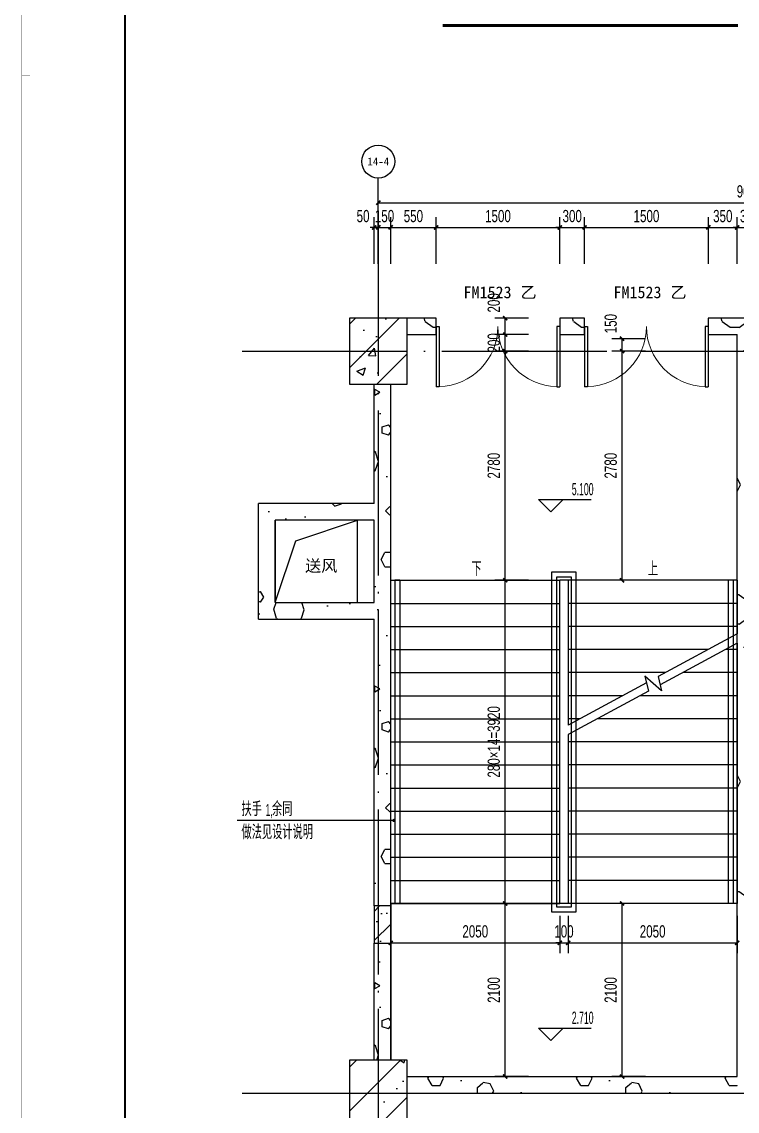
# Model space of a CAD drawing. Extents: x -26219 to 315419, y -160410 to -120810.
# Drawn here: x -26219 to -17548, y -153773 to -140557 of the extents above; entities that cross this region are included whole.
import ezdxf
from ezdxf.enums import TextEntityAlignment as Align
from ezdxf.xclip import XClip

# ---------------------------------------------------------------- set-up
doc = ezdxf.new("R2010")
doc.units = 0
doc.header["$LTSCALE"] = 1000
doc.header["$MEASUREMENT"] = 0
doc.header["$XCLIPFRAME"] = 0
doc.linetypes.add('104-14# 核心筒$2$DOTE', pattern=[2.42, 2, -0.2, 0.02, -0.2])
for name, color, linetype in [('01-标注_尺寸', 124, 'Continuous'), ('01-标注_标高', 200, 'Continuous'), ('01-标注_符号', 200, 'Continuous'), ('01-标注_轴线坐标', 132, 'Continuous'), ('02-TEXT_标注', 130, 'Continuous'), ('02-TEXT_轴号', 7, 'Continuous'), ('104-13#14# B1核心筒$0$05-填充_天正', 26, 'Continuous'), ('104-13#14# B1核心筒$0$A-E_楼梯', 171, 'Continuous'), ('104-13#14# B1核心筒$0$A_STR-砌块墙', 121, 'Continuous'), ('104-14# 核心筒$0$A-E_栏杆', 232, 'Continuous'), ('104-14# 核心筒$0$A-E_电梯', 171, 'Continuous'), ('104-14# 核心筒$0$A_STR-砌块墙', 121, 'Continuous'), ('104-14# 核心筒$0$DOOR_FIRE', 220, 'Continuous'), ('104-14# 核心筒$0$DUCT-新风管立管', 3, 'Continuous'), ('104-14# 核心筒$0$DUCT-新风管端线', 2, 'Continuous'), ('104-14# 核心筒$2$05-填充_天正', 26, 'Continuous'), ('104-14# 核心筒$2$A_AXIS-轴线', 36, '104-14# 核心筒$2$DOTE'), ('104-14# 核心筒$2$A_STR-砼柱', 51, 'Continuous'), ('DIM_SYMB', 3, 'Continuous'), ('DOOR_FIRE_TEXT', 7, 'Continuous')]:
    doc.layers.add(name, color=color, linetype=linetype)
doc.layers.add('104-13#14# B1核心筒$0$000套内', color=226, linetype='Continuous', lineweight=30)
doc.layers.add('B1幕墙$0$04-不打印_辅助线', color=165, linetype='Continuous', plot=False)
doc.styles.add('_TCH_AXIS', font='STXIHEI_0.TTF', dxfattribs={"width": 0.75, "height": 750})
doc.styles.add('_TCH_DIM', font='ros.shx', dxfattribs={"width": 0.75, "bigfont": 'jd.shx'})
doc.styles.add('_TCH_DIM_T3', font='ros.shx', dxfattribs={"width": 0.705882, "bigfont": 'jd.shx'})
doc.styles.add('_TCH_WINDOW', font='STXIHEI_0.TTF')
doc.styles.get("Standard").update_dxf_attribs({"font": 'STXIHEI_0.TTF'})
doc.dimstyles.new('_TCH_ARCH&&50', dxfattribs={"dimtxt": 148.75, "dimasz": 50, "dimexe": 125, "dimexo": 150, "dimgap": 63.125, "dimtad": 1, "dimdec": 0, "dimzin": 0, "dimdsep": 46, "dimtxsty": '_TCH_DIM_T3', "dimblk": 'ARCHTICK', "dimcen": 0.09, "dimclrt": 7, "dimazin": 2, "dimtfac": 1, "dimtdec": 0, "dimtix": 1, "dimtmove": 2, "dimatfit": 3, "dimfxl": 0, "dimtolj": 1, "dimtzin": 0, "dimarcsym": 0})
pattern_1 = [(0, (531, -549), (900, 1800), [0, -1800]), (0, (-522, -792), (900, 1800), [0, -1800]), (0, (63, -810), (900, 1800), [0, -1800]), (0, (702, -279), (900, 1800), [0, -1800]), (0, (-45, -900), (900, 1800), [0, -1800]), (0, (882, 855), (900, 1800), [0, -1800]), (0, (333, 711), (900, 1800), [0, -1800]), (0, (621, 486), (900, 1800), [0, -1800]), (0, (-846, 450), (900, 1800), [0, -1800]), (0, (36, 369), (900, 1800), [0, -1800]), (0, (-306, -90), (900, 1800), [0, -1800]), (0, (-288, -765), (900, 1800), [0, -1800]), (0, (387, -837), (900, 1800), [0, -1800]), (0, (882, -45), (900, 1800), [0, -1800]), (0, (-801, -324), (900, 1800), [0, -1800]), (0, (-648, -18), (900, 1800), [0, -1800]), (0, (54, -144), (900, 1800), [0, -1800]), (0, (-198, -405), (900, 1800), [0, -1800]), (0, (-342, 189), (900, 1800), [0, -1800]), (0, (-117, 864), (900, 1800), [0, -1800]), (0, (-729, -702), (900, 1800), [0, -1800]), (0, (261, 495), (900, 1800), [0, -1800]), (0, (-576, 522), (900, 1800), [0, -1800]), (0, (-720, 756), (900, 1800), [0, -1800]), (130.601294, (771.43, 291.43), (-4499.99995, 5400.000024), [79.025, -33111.333]), (18.43495, (642.86, 325.71), (4500, 1800), [81.316, -11302.884]), (90, (642.9, 248.6), (900, 1800), [77.143, -3522.857]), (161.56505, (720, 222.86), (-4500, 1799.99987), [81.316, -11302.884]), (53.1301, (720, 222.86), (900, 1800), [85.714, -8914.285]), (135, (788.6, -694.3), (-900, 1800), [72.731, -5018.438]), (45, (685.7, -694.3), (900, 1800), [72.731, -5018.438]), (135, (737.14, -745.7), (-900, 1800), [72.731, -5018.438]), (45, (737.14, -745.7), (900, 1800), [72.731, -5018.438]), (116.565, (-77.1, 514.3), (-0.0002, 3600), [95.831, -1916.63]), (180, (-120, 600), (-900, 1800), [102.857, -1697.143]), (63.435, (-265.7, 514.3), (8e-06, 3600), [95.831, -1916.63]), (116.565, (-222.9, 428.6), (-0.0002, 3600), [95.831, -1916.63]), (0, (-222.9, 428.6), (900, 1800), [102.857, -1697.143]), (63.435, (-120, 428.6), (8e-06, 3600), [95.831, -1916.63]), (107.10273, (600, -94.286), (-2699.999897, 9000.000015), [116.584, -48848.707]), (143.97263, (565.71, 17.14), (-17099.99978, 12599.99999), [116.584, -24366.06]), (180, (471.4, 85.7), (-900, 1800), [111.429, -1688.571]), (36.02737, (265.71, 17.14), (17099.99987, 12599.99986), [116.584, -24366.06]), (71.56505, (231.43, -85.7), (2700, 9000), [108.421, -11275.778]), (107.10273, (265.714, -197.14), (-2699.999897, 9000.000015), [116.584, -48848.707]), (143.97263, (360, -265.71), (-17099.99978, 12599.99999), [116.584, -24366.06]), (0, (360, -265.7), (900, 1800), [111.429, -1688.571]), (36.02737, (471.43, -265.71), (17099.99987, 12599.99986), [116.584, -24366.06]), (71.56505, (565.71, -197.14), (2700, 9000), [108.421, -11275.778]), (150.25512, (617.14, 745.71), (-2700, 1799.99998), [69.105, -14442.959]), (90, (557.1, 711.4), (900, 1800), [68.571, -3531.428]), (29.74488, (557.14, 711.43), (2700, 1800), [69.105, -14442.959]), (116.565, (197.1, -531.4), (-0.0002, 3600), [95.831, -1916.63]), (168.69007, (154.29, -445.71), (-8100, 1799.99995), [87.412, -18269.056]), (41.185925, (0, -488.57), (22499.999864, 19799.999827), [91.116, -38177.406]), (90, (0, -574.3), (900, 1800), [85.714, -3514.285]), (138.814074, (68.57, -634.286), (-22499.9996, 19800.000126), [91.116, -38177.406]), (16.699244, (68.57, -634.286), (29699.999777, 8999.999906), [89.488, -37495.613]), (60.945396, (154.29, -608.57), (899.999998, 1799.999984), [88.248, -36976.018]), (109.983106, (-557.14, 222.86), (-4500.000017, 12599.999967), [100.326, -42036.592]), (155.556045, (-591.43, 317.14), (-11700.000045, 5399.999888), [103.569, -43395.394]), (24.443955, (-780, 317.14), (11700.000006, 5399.999974), [103.569, -43395.394]), (70.016893, (-814.286, 222.86), (4500.000014, 12599.99997), [100.326, -42036.592]), (109.983106, (-780, 128.57), (-4500.000017, 12599.999967), [100.326, -42036.592]), (160.01689, (-685.71, 94.29), (-4500, 1799.99992), [100.326, -20968.132]), (19.98311, (-685.71, 94.29), (4499.99998, 1800), [100.326, -20968.132]), (70.016893, (-591.43, 128.57), (4500.000014, 12599.99997), [100.326, -42036.592]), (122.00538, (111.43, 60), (-900.00012, 1799.9999), [80.863, -16900.302]), (18.43495, (-8.57, 102.86), (4500, 1800), [81.316, -11302.884]), (90, (-8.6, 25.7), (900, 1800), [77.143, -3522.857]), (161.56505, (68.57, 0), (-4500, 1799.99987), [81.316, -11302.884]), (54.46232, (68.57, 0), (6299.99999, 8999.999987), [73.734, -30894.635]), (116.565, (-411.4, -377.1), (-0.0002, 3600), [95.831, -1916.63]), (180, (-454.3, -291.4), (-900, 1800), [94.286, -1705.714]), (59.03624, (-600, -377.14), (900, 1799.99999), [99.96, -20891.466]), (120.96376, (-548.57, -462.86), (-900.00012, 1799.99992), [99.96, -20891.466]), (0, (-548.6, -462.9), (900, 1800), [94.286, -1705.714]), (63.435, (-454.3, -462.9), (8e-06, 3600), [95.831, -1916.63])]
pattern_2 = [(45, (0, 0), (-265.165, 265.165), []), (50, (0, 0), (1075.89, -94.128), [112.5, -1237.5]), (355, (0, 0), (-208.127, 1128.288), [90, -990]), (100.4514, (89.7, -7.8), (867.764, 1034.159), [95.61, -1051.713]), (46.1842, (0, 300), (1600.862, -248.279), [168.75, -1856.25]), (96.6356, (133.4, 279.3), (1401.994, 1461.177), [143.415, -1577.57]), (351.1842, (0, 300), (1401.993, 1461.178), [135, -1485]), (21, (150, 225), (895.3606, -603.928), [112.5, -1237.5]), (326, (150, 225), (364.973, 1087.725), [90, -990]), (71.4514, (224.6, 174.7), (1260.334, 483.796), [95.61, -1051.713]), (37.5, (0, 0), (18.2398, 499.3408), [0, -978, 0, -1005, 0, -993.75]), (7.5, (0, 0), (394.6043, 591.6176), [0, -573, 0, -955.5, 0, -378.75]), (327.5, (-334.5, 0), (800.7337, -33.8323), [0, -375, 0, -1170, 0, -1552.5]), (317.5, (-484.5, 0), (874.7793, 150.1575), [0, -487.5, 0, -777, 0, -1102.5])]

# ---------------------------------------------------------------- blocks, each defined once
blk = doc.blocks.new('104-14# 核心筒$0$$DorLib2D$00000002')
for p, q in [((-0.5, 0), (-0.5, 0.4875)), ((-0.475, 0.4875), (-0.5, 0.4875)), ((-0.475, 0), (-0.475, 0.4875)), ((0.475, 0), (0.475, 0.4875)), ((0.475, 0.4875), (0.5, 0.4875)), ((0.5, 0), (0.5, 0.4875)), ((-0.5, 0), (-0.475, 0)), ((0.5, 0), (0.475, 0))]:
    blk.add_line(p, q)
at = {"lineweight": 13}
for centre, start, end in [((-0.4875, 0), 0, 88.53072), ((0.4875, 0), 91.46928, 180)]:
    blk.add_arc(centre, 0.4875, start, end, dxfattribs=at)
blk = doc.blocks.new('104-14# 核心筒')
at = {"layer": '104-14# 核心筒$2$05-填充_天正'}
h = blk.add_hatch(dxfattribs=at)
h.set_pattern_fill('钢筋混凝土', color=256, scale=150, style=0)
h.set_pattern_definition(pattern_2)
h.paths.add_polyline_path([(23050, 105400), (23750, 105400), (23750, 106200), (23050, 106200)])
h = blk.add_hatch(dxfattribs=at)
h.set_pattern_fill('加气混凝土', color=256, scale=150, style=0)
h.set_pattern_definition(pattern_1)
h.paths.add_polyline_path([(23750, 106200), (23750, 106000), (24100, 106000), (24100, 106200)])
h = blk.add_hatch(dxfattribs=at)
h.set_pattern_fill('加气混凝土', color=256, scale=150, style=0)
h.set_pattern_definition(pattern_1)
h.paths.add_polyline_path([(25900, 106200), (25600, 106200), (25600, 106000), (25900, 106000)])
h = blk.add_hatch(dxfattribs=at)
h.set_pattern_fill('加气混凝土', color=256, scale=150, style=0)
h.set_pattern_definition(pattern_1)
h.paths.add_polyline_path([(27900, 106200), (27400, 106200), (27400, 106000), (27750, 106000), (27900, 106066.7)])
h = blk.add_hatch(dxfattribs=at)
h.set_pattern_fill('加气混凝土', color=256, scale=150, style=0)
h.set_pattern_definition(pattern_1)
h.paths.add_polyline_path([(27750, 99070), (28050, 99070), (28050, 106000), (27900, 106066.7), (27750, 106000)])
h = blk.add_hatch(dxfattribs=at)
h.set_pattern_fill('加气混凝土', color=256, scale=150, style=0)
h.set_pattern_definition(pattern_1)
h.paths.add_polyline_path([(23550, 105400), (23350, 105400), (23350, 103950), (23390, 103850), (23550, 103850)])
h = blk.add_hatch(dxfattribs=at)
h.set_pattern_fill('加气混凝土', color=256, scale=150, style=0)
h.set_pattern_definition(pattern_1)
h.paths.add_polyline_path([(23390, 103850), (23350, 103950), (21950, 103950), (22150, 103750), (23350, 103750)])
h = blk.add_hatch(dxfattribs=at)
h.set_pattern_fill('加气混凝土', color=256, scale=150, style=0)
h.set_pattern_definition(pattern_1)
h.paths.add_polyline_path([(21950, 102550), (22150, 102750), (22150, 103750), (21950, 103950)])
h = blk.add_hatch(dxfattribs=at)
h.set_pattern_fill('加气混凝土', color=256, scale=150, style=0)
h.set_pattern_definition(pattern_1)
h.paths.add_polyline_path([(23416.7, 102650), (23550, 102650), (23550, 103850), (23390, 103850), (23350, 103750), (23350, 102750)])
h = blk.add_hatch(dxfattribs=at)
h.set_pattern_fill('加气混凝土', color=256, scale=150, style=0)
h.set_pattern_definition(pattern_1)
h.paths.add_polyline_path([(22150, 102750), (21950, 102550), (23350, 102550), (23416.7, 102650), (23350, 102750)])
h = blk.add_hatch(dxfattribs=at)
h.set_pattern_fill('加气混凝土', color=256, scale=150, style=0)
h.set_pattern_definition(pattern_1)
h.paths.add_polyline_path([(23350, 99070), (23550, 99070), (23550, 102650), (23416.7, 102650), (23350, 102550)])
h = blk.add_hatch(dxfattribs=at)
h.set_pattern_fill('钢筋混凝土', color=256, scale=100, style=0)
h.set_pattern_definition([(45, (0, 0), (-176.7767, 176.7767), []), (50, (0, 0), (717.2602, -62.752), [75, -825]), (355, (0, 0), (-138.7513, 752.192), [60, -660]), (100.4514, (59.8, -5.2), (578.5094, 689.4395), [63.74, -701.142]), (46.1842, (0, 200), (1067.241, -165.519), [112.5, -1237.5]), (96.6356, (88.9, 186.2), (934.663, 974.118), [95.61, -1051.713]), (351.1842, (0, 200), (934.662, 974.119), [90, -990]), (21, (100, 150), (596.907, -402.619), [75, -825]), (326, (100, 150), (243.3153, 725.15), [60, -660]), (71.4514, (149.74, 116.45), (840.2226, 322.5305), [63.74, -701.142]), (37.5, (0, 0), (12.15986, 332.89385), [0, -652, 0, -670, 0, -662.5]), (7.5, (0, 0), (263.0695, 394.4117), [0, -382, 0, -637, 0, -252.5]), (327.5, (-223, 0), (533.82244, -22.5549), [0, -250, 0, -780, 0, -1035]), (317.5, (-323, 0), (583.1862, 100.105), [0, -325, 0, -518, 0, -735])])
h.paths.add_polyline_path([(23350, 98620), (23550, 98620), (23550, 99070), (23350, 99070)])
h = blk.add_hatch(dxfattribs=at)
h.set_pattern_fill('加气混凝土', color=256, scale=150, style=0)
h.set_pattern_definition(pattern_1)
h.paths.add_polyline_path([(23550, 98620), (23350, 98620), (23350, 97200), (23550, 97200)])
h = blk.add_hatch(dxfattribs=at)
h.set_pattern_fill('加气混凝土', color=256, scale=150, style=0)
h.set_pattern_definition(pattern_1)
h.paths.add_polyline_path([(28050, 98670), (27750, 98670), (27750, 97200), (28050, 97200)])
h = blk.add_hatch(dxfattribs=at)
h.set_pattern_fill('钢筋混凝土', color=256, scale=150, style=0)
h.set_pattern_definition(pattern_2)
h.paths.add_polyline_path([(23050, 96400), (23750, 96400), (23750, 97200), (23050, 97200)])
h = blk.add_hatch(dxfattribs=at)
h.set_pattern_fill('加气混凝土', color=256, scale=150, style=0)
h.set_pattern_definition(pattern_1)
h.paths.add_polyline_path([(27750, 96800), (27750, 97000), (23750, 97000), (23750, 96800)])
at = {"layer": '104-14# 核心筒$0$A-E_栏杆'}
for p, q in [((25800, 103120), (25500, 103120)), ((25500, 103120), (25500, 99000)), ((25800, 99000), (25800, 103120)), ((23600, 103020), (23600, 99100)), ((23660, 103020), (23600, 103020)), ((23660, 103020), (23660, 99100)), ((25740, 103060), (25560, 103060)), ((25560, 103060), (25560, 99060)), ((25740, 99060), (25740, 103060)), ((27640, 103020), (27640, 99100)), ((27700, 103020), (27640, 103020)), ((27700, 103020), (27700, 99100)), ((23660, 99100), (23600, 99100)), ((25500, 99000), (25800, 99000)), ((25560, 99060), (25740, 99060)), ((27700, 99100), (27640, 99100))]:
    blk.add_line(p, q, dxfattribs=at)
at = {"layer": '104-14# 核心筒$0$A-E_电梯'}
for p, q in [((23550, 99100), (23550, 103020)), ((23550, 103020), (25600, 103020)), ((25700, 103020), (25600, 103020)), ((25600, 99100), (25600, 103020)), ((25700, 103020), (25700, 101263.8)), ((27750, 103020), (25700, 103020)), ((27750, 103020), (27750, 102369.8)), ((23550, 102740), (25600, 102740)), ((27750, 102740), (25700, 102740)), ((23550, 102460), (25600, 102460)), ((27750, 102460), (25700, 102460)), ((27750, 102369.8), (26792.1, 101853)), ((23550, 102180), (25600, 102180)), ((27398.2, 102180), (25700, 102180)), ((27750, 102256.2), (26816, 101752.3)), ((27750, 102180), (27608.8, 102180)), ((27750, 102256.2), (27750, 99100)), ((23550, 101900), (25600, 101900)), ((26879.2, 101900), (25700, 101900)), ((27750, 101900), (27089.8, 101900)), ((26651.5, 101777.2), (25700, 101263.8)), ((26833.3, 101679.4), (26632.3, 101858.2)), ((26632.3, 101858.2), (26675.4, 101676.5)), ((26792.1, 101853), (26833.3, 101679.4)), ((26675.4, 101676.5), (25700, 101150.2)), ((23550, 101620), (25600, 101620)), ((26360.2, 101620), (25700, 101620)), ((27750, 101620), (26570.8, 101620)), ((23550, 101340), (25600, 101340)), ((25841.2, 101340), (25700, 101340)), ((27750, 101340), (26051.8, 101340)), ((25700, 101150.2), (25700, 99100)), ((23550, 101060), (25600, 101060)), ((27750, 101060), (25700, 101060)), ((23550, 100780), (25600, 100780)), ((27750, 100780), (25700, 100780)), ((23550, 100500), (25600, 100500)), ((27750, 100500), (25700, 100500)), ((23550, 100220), (25600, 100220)), ((27750, 100220), (25700, 100220)), ((23550, 99940), (25600, 99940)), ((27750, 99940), (25700, 99940)), ((23550, 99660), (25600, 99660)), ((27750, 99660), (25700, 99660)), ((23550, 99380), (25600, 99380)), ((27750, 99380), (25700, 99380)), ((23550, 99100), (25600, 99100)), ((23550, 99100), (23550, 97200)), ((27750, 99100), (23550, 99100)), ((27750, 99100), (25700, 99100)), ((27750, 97000), (27750, 99100)), ((23750, 97000), (27750, 97000))]:
    blk.add_line(p, q, dxfattribs=at)
at = {"layer": '104-14# 核心筒$0$A_STR-砌块墙'}
for p, q in [((24100, 106200), (23750, 106200)), ((24100, 106000), (24100, 106200)), ((25900, 106200), (25600, 106200)), ((25600, 106200), (25600, 106000)), ((25900, 106000), (25900, 106200)), ((27900, 106200), (27400, 106200)), ((27400, 106200), (27400, 106000)), ((23750, 106000), (24100, 106000)), ((25600, 106000), (25900, 106000)), ((27400, 106000), (27750, 106000)), ((27750, 99070), (27750, 106000)), ((23350, 103950), (23350, 105400)), ((23550, 103850), (23550, 105400)), ((23350, 103950), (21950, 103950)), ((21950, 102550), (21950, 103950)), ((23350, 103750), (22150, 103750)), ((22150, 102750), (22150, 103750)), ((23350, 102750), (23350, 103750)), ((23550, 102650), (23550, 103850)), ((22150, 102750), (23350, 102750)), ((23550, 99070), (23550, 102650)), ((21950, 102550), (23350, 102550)), ((23350, 99070), (23350, 102550)), ((23350, 97200), (23350, 98620)), ((23550, 97200), (23550, 98620)), ((27750, 97200), (27750, 98670)), ((23750, 97000), (27750, 97000)), ((23750, 96800), (27750, 96800))]:
    blk.add_line(p, q, dxfattribs=at)
at = {"layer": '104-14# 核心筒$0$DUCT-新风管立管'}
for p, q in [((23150, 103750), (22150, 103750)), ((22150, 103750), (22150, 102750)), ((23150, 102750), (23150, 103750)), ((22150, 102750), (23150, 102750))]:
    blk.add_line(p, q, dxfattribs=at)
at = {"layer": '104-14# 核心筒$0$DUCT-新风管端线'}
for p, q in [((22400, 103500), (23150, 103750)), ((22150, 102750), (22400, 103500))]:
    blk.add_line(p, q, dxfattribs=at)
at = {"layer": '104-14# 核心筒$2$A_AXIS-轴线'}
for p, q in [((-9370.1, 194900), (120259.9, 194900)), ((-9370.1, 185900), (120259.9, 185900)), ((23400, 139633.6), (23400, 80554.9)), ((-9370.1, 105800), (120259.9, 105800)), ((-9370.1, 96800), (120259.9, 96800))]:
    blk.add_line(p, q, dxfattribs=at)
at = {"layer": '104-14# 核心筒$2$A_STR-砼柱'}
for p, q in [((23750, 106200), (23050, 106200)), ((23050, 106200), (23050, 105400)), ((23750, 105400), (23750, 106200)), ((23050, 105400), (23750, 105400)), ((23550, 99070), (23350, 99070)), ((23350, 99070), (23350, 98620)), ((23550, 98620), (23550, 99070)), ((23350, 98620), (23550, 98620)), ((23750, 97200), (23050, 97200)), ((23050, 97200), (23050, 96400)), ((23750, 96400), (23750, 97200))]:
    blk.add_line(p, q, dxfattribs=at)
at = {"layer": '104-14# 核心筒$0$DOOR_FIRE', "xscale": 1500, "yscale": 1500, "zscale": 200, "rotation": 180.000000000012}
for p in [(24850, 106100), (26650, 106100)]:
    blk.add_blockref('104-14# 核心筒$0$$DorLib2D$00000002', p, dxfattribs=at)
blk = doc.blocks.new('B1幕墙')
at = {"layer": 'B1幕墙$0$04-不打印_辅助线'}
blk.add_lwpolyline([(-19723, 110825), (-17951, 111952), (-14731, 106890), (-10015, 109890), (-6726, 109890), (-6726, 107690), (-6591, 107690), (-6591, 96729), (-3286, 91533), (-3400, 91461), (-610, 87073), (-44110, 59404), (-49480, 60532), (-116340, 165647), (-95570, 173812), (-95424, 173440), (-115742, 165453), (-49233, 60889), (-44187, 59829), (-1077, 87250), (-3868, 91637), (-3501, 91871)], dxfattribs=at)
blk = doc.blocks.new('104-13#14# B1核心筒')
at = {"layer": '104-13#14# B1核心筒$0$05-填充_天正'}
h = blk.add_hatch(dxfattribs=at)
h.set_pattern_fill('加气混凝土', color=256, scale=150, style=0)
h.set_pattern_definition(pattern_1)
h.paths.add_polyline_path([(127150, 9300), (126950, 9300), (126950, 1350), (127083.3, 1350), (127150, 1450)])
at = {"layer": '104-13#14# B1核心筒$0$000套内'}
blk.add_lwpolyline([(92626.8, 27806.6), (91099.6, 20735.9), (91443.2, 20669.2), (87228.5, -1000), (127000, -1000), (127000, 21000), (131800, 21000), (131800, 37550), (98877, 37400), (98877, 37400), (98877, 37400), (96655.9, 26950.2), (92626.8, 27806.6)], dxfattribs=at)
at = {"layer": '104-13#14# B1核心筒$0$A_STR-砌块墙'}
for p, q in [((126950, 1350), (126950, 9300)), ((127150, 1450), (127150, 9300))]:
    blk.add_line(p, q, dxfattribs=at)
at = {"layer": '104-13#14# B1核心筒$0$A-E_楼梯', "rotation": 57.54087654752239}
blk.add_blockref('B1幕墙', (289197.1, 8062.4), dxfattribs=at)
blk = doc.blocks.new('图框-A1+1-2')
for points, const_width in [([(0, 0), (1261, 0), (1261, 594), (0, 594)], 0.05), ([(1186, 584), (25, 584), (25, 10), (1186, 10)], 0.5)]:
    blk.add_lwpolyline(points, close=True, dxfattribs=dict(const_width=const_width))
at = {"const_width": 0.05}
blk.add_lwpolyline([(0, 297), (2, 297)], dxfattribs=at)
blk = doc.blocks.new('_ArchTick')
at = {"color": 0, "linetype": 'ByBlock', "const_width": 0.4}
blk.add_lwpolyline([(-0.5, -0.5), (0.5, 0.5)], dxfattribs=at)
blk = doc.blocks.new('*D422')
at = {"layer": '01-标注_尺寸', "color": 0, "lineweight": -2, "transparency": 16777216}
for p, q in [((-21898, -143202), (-21898, -142627)), ((-12898, -143202), (-12898, -142627)), ((-21898, -142752), (-12898, -142752))]:
    blk.add_line(p, q, dxfattribs=at)
at = {"layer": 'Defpoints', "color": 0, "transparency": 16777216}
for p in [(-12898, -142752), (-21898, -143352), (-12898, -143352)]:
    blk.add_point(p, dxfattribs=at)
at = {"layer": '01-标注_尺寸', "color": 0, "lineweight": -2, "transparency": 16777216, "xscale": 50, "yscale": 50, "zscale": 50, "rotation": 180}
blk.add_blockref('_ArchTick', (-21898, -142752), dxfattribs=at)
at = {"layer": '01-标注_尺寸', "color": 0, "lineweight": -2, "transparency": 16777216, "xscale": 50, "yscale": 50, "zscale": 50}
blk.add_blockref('_ArchTick', (-12898, -142752), dxfattribs=at)
at = {"layer": '01-标注_尺寸', "color": 7, "transparency": 16777216, "insert": (-17398, -142615), "char_height": 148.8, "attachment_point": 5, "style": '_TCH_DIM_T3'}
blk.add_mtext('\\A1;9000', dxfattribs=at)
blk = doc.blocks.new('*D507')
at = {"layer": '01-标注_尺寸', "color": 0, "lineweight": -2, "transparency": 16777216}
for p, q in [((-19598, -151402), (-19598, -151855)), ((-17548, -151402), (-17548, -151855)), ((-19598, -151730), (-17548, -151730))]:
    blk.add_line(p, q, dxfattribs=at)
at = {"layer": 'Defpoints', "color": 0, "transparency": 16777216}
for p in [(-19598, -151252), (-17548, -151252), (-17548, -151730)]:
    blk.add_point(p, dxfattribs=at)
at = {"layer": '01-标注_尺寸', "color": 0, "lineweight": -2, "transparency": 16777216, "xscale": 50, "yscale": 50, "zscale": 50, "rotation": 180}
blk.add_blockref('_ArchTick', (-19598, -151730), dxfattribs=at)
at = {"layer": '01-标注_尺寸', "color": 0, "lineweight": -2, "transparency": 16777216, "xscale": 50, "yscale": 50, "zscale": 50}
blk.add_blockref('_ArchTick', (-17548, -151730), dxfattribs=at)
at = {"layer": '01-标注_尺寸', "color": 7, "transparency": 16777216, "insert": (-18573, -151592), "char_height": 148.8, "attachment_point": 5, "style": '_TCH_DIM_T3'}
blk.add_mtext('\\A1;2050', dxfattribs=at)
blk = doc.blocks.new('*D508')
at = {"layer": '01-标注_尺寸', "color": 0, "lineweight": -2, "transparency": 16777216}
for p, q in [((-19698, -151402), (-19698, -151855)), ((-19598, -151402), (-19598, -151855)), ((-19698, -151730), (-19748, -151730)), ((-19698, -151730), (-19598, -151730)), ((-19598, -151730), (-19548, -151730))]:
    blk.add_line(p, q, dxfattribs=at)
at = {"layer": 'Defpoints', "color": 0, "transparency": 16777216}
for p in [(-19698, -151252), (-19598, -151252), (-19598, -151730)]:
    blk.add_point(p, dxfattribs=at)
at = {"layer": '01-标注_尺寸', "color": 0, "lineweight": -2, "transparency": 16777216, "xscale": 50, "yscale": 50, "zscale": 50}
blk.add_blockref('_ArchTick', (-19698, -151730), dxfattribs=at)
at = {"layer": '01-标注_尺寸', "color": 0, "lineweight": -2, "transparency": 16777216, "xscale": 50, "yscale": 50, "zscale": 50, "rotation": 180}
blk.add_blockref('_ArchTick', (-19598, -151730), dxfattribs=at)
at = {"layer": '01-标注_尺寸', "color": 7, "transparency": 16777216, "insert": (-19648, -151592), "char_height": 148.8, "attachment_point": 5, "style": '_TCH_DIM_T3'}
blk.add_mtext('\\A1;100', dxfattribs=at)
blk = doc.blocks.new('*D509')
at = {"layer": '01-标注_尺寸', "color": 0, "lineweight": -2, "transparency": 16777216}
for p, q in [((-21748, -151402), (-21748, -151855)), ((-19698, -151402), (-19698, -151855)), ((-21748, -151730), (-19698, -151730))]:
    blk.add_line(p, q, dxfattribs=at)
at = {"layer": 'Defpoints', "color": 0, "transparency": 16777216}
for p in [(-21748, -151252), (-19698, -151252), (-19698, -151730)]:
    blk.add_point(p, dxfattribs=at)
at = {"layer": '01-标注_尺寸', "color": 0, "lineweight": -2, "transparency": 16777216, "xscale": 50, "yscale": 50, "zscale": 50, "rotation": 180}
blk.add_blockref('_ArchTick', (-21748, -151730), dxfattribs=at)
at = {"layer": '01-标注_尺寸', "color": 0, "lineweight": -2, "transparency": 16777216, "xscale": 50, "yscale": 50, "zscale": 50}
blk.add_blockref('_ArchTick', (-19698, -151730), dxfattribs=at)
at = {"layer": '01-标注_尺寸', "color": 7, "transparency": 16777216, "insert": (-20723, -151592), "char_height": 148.8, "attachment_point": 5, "style": '_TCH_DIM_T3'}
blk.add_mtext('\\A1;2050', dxfattribs=at)
blk = doc.blocks.new('*D536')
at = {"layer": '01-标注_尺寸', "color": 0, "lineweight": -2, "transparency": 16777216}
for p, q in [((-20077, -144152), (-20485, -144152)), ((-20360, -144352), (-20360, -144152)), ((-20077, -144352), (-20485, -144352))]:
    blk.add_line(p, q, dxfattribs=at)
at = {"layer": 'Defpoints', "color": 0, "transparency": 16777216}
for p in [(-20360, -144152), (-19927, -144152), (-19927, -144352)]:
    blk.add_point(p, dxfattribs=at)
at = {"layer": '01-标注_尺寸', "color": 0, "lineweight": -2, "transparency": 16777216, "xscale": 50, "yscale": 50, "zscale": 50}
for p, rotation in [((-20360, -144152), 90), ((-20360, -144352), 270)]:
    blk.add_blockref('_ArchTick', p, dxfattribs=dict(at, rotation=rotation))
at = {"layer": '01-标注_尺寸', "color": 7, "transparency": 16777216, "insert": (-20498, -143967), "char_height": 148.8, "attachment_point": 5, "rotation": 90, "style": '_TCH_DIM_T3'}
blk.add_mtext('\\A1;200', dxfattribs=at)
blk = doc.blocks.new('*D537')
at = {"layer": '01-标注_尺寸', "color": 0, "lineweight": -2, "transparency": 16777216}
for p, q in [((-20360, -144352), (-20360, -144302)), ((-20077, -144352), (-20485, -144352)), ((-20360, -144552), (-20360, -144352)), ((-20077, -144552), (-20485, -144552)), ((-20360, -144552), (-20360, -144602))]:
    blk.add_line(p, q, dxfattribs=at)
at = {"layer": 'Defpoints', "color": 0, "transparency": 16777216}
for p in [(-20360, -144352), (-19927, -144352), (-19927, -144552)]:
    blk.add_point(p, dxfattribs=at)
at = {"layer": '01-标注_尺寸', "color": 0, "lineweight": -2, "transparency": 16777216, "xscale": 50, "yscale": 50, "zscale": 50}
for p, rotation in [((-20360, -144352), 270), ((-20360, -144552), 90)]:
    blk.add_blockref('_ArchTick', p, dxfattribs=dict(at, rotation=rotation))
at = {"layer": '01-标注_尺寸', "color": 7, "transparency": 16777216, "insert": (-20498, -144452), "char_height": 148.8, "attachment_point": 5, "rotation": 90, "style": '_TCH_DIM_T3'}
blk.add_mtext('\\A1;200', dxfattribs=at)
blk = doc.blocks.new('*D538')
at = {"layer": '01-标注_尺寸', "color": 0, "lineweight": -2, "transparency": 16777216}
for p, q in [((-20077, -144552), (-20485, -144552)), ((-20360, -147332), (-20360, -144552)), ((-20077, -147332), (-20485, -147332))]:
    blk.add_line(p, q, dxfattribs=at)
at = {"layer": 'Defpoints', "color": 0, "transparency": 16777216}
for p in [(-20360, -144552), (-19927, -144552), (-19927, -147332)]:
    blk.add_point(p, dxfattribs=at)
at = {"layer": '01-标注_尺寸', "color": 0, "lineweight": -2, "transparency": 16777216, "xscale": 50, "yscale": 50, "zscale": 50}
for p, rotation in [((-20360, -144552), 90), ((-20360, -147332), 270)]:
    blk.add_blockref('_ArchTick', p, dxfattribs=dict(at, rotation=rotation))
at = {"layer": '01-标注_尺寸', "color": 7, "transparency": 16777216, "insert": (-20498, -145942), "char_height": 148.8, "attachment_point": 5, "rotation": 90, "style": '_TCH_DIM_T3'}
blk.add_mtext('\\A1;2780', dxfattribs=at)
blk = doc.blocks.new('*D539')
at = {"layer": '01-标注_尺寸', "color": 0, "lineweight": -2, "transparency": 16777216}
for p, q in [((-20077, -147332), (-20485, -147332)), ((-20360, -151252), (-20360, -147332)), ((-20077, -151252), (-20485, -151252))]:
    blk.add_line(p, q, dxfattribs=at)
at = {"layer": 'Defpoints', "color": 0, "transparency": 16777216}
for p in [(-20360, -147332), (-19927, -147332), (-19927, -151252)]:
    blk.add_point(p, dxfattribs=at)
at = {"layer": '01-标注_尺寸', "color": 0, "lineweight": -2, "transparency": 16777216, "xscale": 50, "yscale": 50, "zscale": 50}
for p, rotation in [((-20360, -147332), 90), ((-20360, -151252), 270)]:
    blk.add_blockref('_ArchTick', p, dxfattribs=dict(at, rotation=rotation))
at = {"layer": '01-标注_尺寸', "color": 7, "transparency": 16777216, "insert": (-20498, -149292), "char_height": 148.75, "attachment_point": 5, "rotation": 90, "style": '_TCH_DIM_T3'}
blk.add_mtext('\\A1;280×14=3920', dxfattribs=at)
blk = doc.blocks.new('*D540')
at = {"layer": '01-标注_尺寸', "color": 0, "lineweight": -2, "transparency": 16777216}
for p, q in [((-20077, -151252), (-20485, -151252)), ((-20360, -153352), (-20360, -151252)), ((-20077, -153352), (-20485, -153352))]:
    blk.add_line(p, q, dxfattribs=at)
at = {"layer": 'Defpoints', "color": 0, "transparency": 16777216}
for p in [(-20360, -151252), (-19927, -151252), (-19927, -153352)]:
    blk.add_point(p, dxfattribs=at)
at = {"layer": '01-标注_尺寸', "color": 0, "lineweight": -2, "transparency": 16777216, "xscale": 50, "yscale": 50, "zscale": 50}
for p, rotation in [((-20360, -151252), 90), ((-20360, -153352), 270)]:
    blk.add_blockref('_ArchTick', p, dxfattribs=dict(at, rotation=rotation))
at = {"layer": '01-标注_尺寸', "color": 7, "transparency": 16777216, "insert": (-20498, -152302), "char_height": 148.8, "attachment_point": 5, "rotation": 90, "style": '_TCH_DIM_T3'}
blk.add_mtext('\\A1;2100', dxfattribs=at)
blk = doc.blocks.new('*D541')
at = {"layer": '01-标注_尺寸', "color": 0, "lineweight": -2, "transparency": 16777216}
for p, q in [((-18660, -144402), (-19069, -144402)), ((-18944, -144552), (-18944, -144402)), ((-18660, -144552), (-19069, -144552))]:
    blk.add_line(p, q, dxfattribs=at)
at = {"layer": 'Defpoints', "color": 0, "transparency": 16777216}
for p in [(-18944, -144402), (-18510, -144402), (-18510, -144552)]:
    blk.add_point(p, dxfattribs=at)
at = {"layer": '01-标注_尺寸', "color": 0, "lineweight": -2, "transparency": 16777216, "xscale": 50, "yscale": 50, "zscale": 50}
for p, rotation in [((-18944, -144402), 90), ((-18944, -144552), 270)]:
    blk.add_blockref('_ArchTick', p, dxfattribs=dict(at, rotation=rotation))
at = {"layer": '01-标注_尺寸', "color": 7, "transparency": 16777216, "insert": (-19081, -144219), "char_height": 148.8, "attachment_point": 5, "rotation": 90, "style": '_TCH_DIM_T3'}
blk.add_mtext('\\A1;150', dxfattribs=at)
blk = doc.blocks.new('*D542')
at = {"layer": '01-标注_尺寸', "color": 0, "lineweight": -2, "transparency": 16777216}
for p, q in [((-18660, -144552), (-19069, -144552)), ((-18944, -147332), (-18944, -144552)), ((-18660, -147332), (-19069, -147332))]:
    blk.add_line(p, q, dxfattribs=at)
at = {"layer": 'Defpoints', "color": 0, "transparency": 16777216}
for p in [(-18944, -144552), (-18510, -144552), (-18510, -147332)]:
    blk.add_point(p, dxfattribs=at)
at = {"layer": '01-标注_尺寸', "color": 0, "lineweight": -2, "transparency": 16777216, "xscale": 50, "yscale": 50, "zscale": 50}
for p, rotation in [((-18944, -144552), 90), ((-18944, -147332), 270)]:
    blk.add_blockref('_ArchTick', p, dxfattribs=dict(at, rotation=rotation))
at = {"layer": '01-标注_尺寸', "color": 7, "transparency": 16777216, "insert": (-19081, -145942), "char_height": 148.8, "attachment_point": 5, "rotation": 90, "style": '_TCH_DIM_T3'}
blk.add_mtext('\\A1;2780', dxfattribs=at)
blk = doc.blocks.new('*D543')
at = {"layer": '01-标注_尺寸', "color": 0, "lineweight": -2, "transparency": 16777216}
for p, q in [((-18660, -151252), (-19069, -151252)), ((-18944, -153352), (-18944, -151252)), ((-18660, -153352), (-19069, -153352))]:
    blk.add_line(p, q, dxfattribs=at)
at = {"layer": 'Defpoints', "color": 0, "transparency": 16777216}
for p in [(-18944, -151252), (-18510, -151252), (-18510, -153352)]:
    blk.add_point(p, dxfattribs=at)
at = {"layer": '01-标注_尺寸', "color": 0, "lineweight": -2, "transparency": 16777216, "xscale": 50, "yscale": 50, "zscale": 50}
for p, rotation in [((-18944, -151252), 90), ((-18944, -153352), 270)]:
    blk.add_blockref('_ArchTick', p, dxfattribs=dict(at, rotation=rotation))
at = {"layer": '01-标注_尺寸', "color": 7, "transparency": 16777216, "insert": (-19081, -152302), "char_height": 148.8, "attachment_point": 5, "rotation": 90, "style": '_TCH_DIM_T3'}
blk.add_mtext('\\A1;2100', dxfattribs=at)
blk = doc.blocks.new('*D930')
at = {"layer": '01-标注_尺寸', "color": 0, "lineweight": -2, "transparency": 16777216}
for p, q in [((-17548, -143492), (-17548, -142927)), ((-17248, -143492), (-17248, -142927)), ((-17548, -143052), (-17598, -143052)), ((-17548, -143052), (-17248, -143052)), ((-17248, -143052), (-17198, -143052))]:
    blk.add_line(p, q, dxfattribs=at)
at = {"layer": 'Defpoints', "color": 0, "transparency": 16777216}
for p in [(-17248, -143052), (-17548, -143642), (-17248, -143642)]:
    blk.add_point(p, dxfattribs=at)
at = {"layer": '01-标注_尺寸', "color": 0, "lineweight": -2, "transparency": 16777216, "xscale": 50, "yscale": 50, "zscale": 50}
blk.add_blockref('_ArchTick', (-17548, -143052), dxfattribs=at)
at = {"layer": '01-标注_尺寸', "color": 0, "lineweight": -2, "transparency": 16777216, "xscale": 50, "yscale": 50, "zscale": 50, "rotation": 180}
blk.add_blockref('_ArchTick', (-17248, -143052), dxfattribs=at)
at = {"layer": '01-标注_尺寸', "color": 7, "transparency": 16777216, "insert": (-17398, -142915), "char_height": 148.8, "attachment_point": 5, "style": '_TCH_DIM_T3'}
blk.add_mtext('\\A1;300', dxfattribs=at)
blk = doc.blocks.new('*D931')
at = {"layer": '01-标注_尺寸', "color": 0, "lineweight": -2, "transparency": 16777216}
for p, q in [((-17898, -143492), (-17898, -142927)), ((-17548, -143492), (-17548, -142927)), ((-17898, -143052), (-17548, -143052))]:
    blk.add_line(p, q, dxfattribs=at)
at = {"layer": 'Defpoints', "color": 0, "transparency": 16777216}
for p in [(-17548, -143052), (-17898, -143642), (-17548, -143642)]:
    blk.add_point(p, dxfattribs=at)
at = {"layer": '01-标注_尺寸', "color": 0, "lineweight": -2, "transparency": 16777216, "xscale": 50, "yscale": 50, "zscale": 50, "rotation": 180}
blk.add_blockref('_ArchTick', (-17898, -143052), dxfattribs=at)
at = {"layer": '01-标注_尺寸', "color": 0, "lineweight": -2, "transparency": 16777216, "xscale": 50, "yscale": 50, "zscale": 50}
blk.add_blockref('_ArchTick', (-17548, -143052), dxfattribs=at)
at = {"layer": '01-标注_尺寸', "color": 7, "transparency": 16777216, "insert": (-17723, -142915), "char_height": 148.8, "attachment_point": 5, "style": '_TCH_DIM_T3'}
blk.add_mtext('\\A1;350', dxfattribs=at)
blk = doc.blocks.new('*D932')
at = {"layer": '01-标注_尺寸', "color": 0, "lineweight": -2, "transparency": 16777216}
for p, q in [((-19398, -143492), (-19398, -142927)), ((-17898, -143492), (-17898, -142927)), ((-19398, -143052), (-17898, -143052))]:
    blk.add_line(p, q, dxfattribs=at)
at = {"layer": 'Defpoints', "color": 0, "transparency": 16777216}
for p in [(-17898, -143052), (-19398, -143642), (-17898, -143642)]:
    blk.add_point(p, dxfattribs=at)
at = {"layer": '01-标注_尺寸', "color": 0, "lineweight": -2, "transparency": 16777216, "xscale": 50, "yscale": 50, "zscale": 50, "rotation": 180}
blk.add_blockref('_ArchTick', (-19398, -143052), dxfattribs=at)
at = {"layer": '01-标注_尺寸', "color": 0, "lineweight": -2, "transparency": 16777216, "xscale": 50, "yscale": 50, "zscale": 50}
blk.add_blockref('_ArchTick', (-17898, -143052), dxfattribs=at)
at = {"layer": '01-标注_尺寸', "color": 7, "transparency": 16777216, "insert": (-18648, -142915), "char_height": 148.8, "attachment_point": 5, "style": '_TCH_DIM_T3'}
blk.add_mtext('\\A1;1500', dxfattribs=at)
blk = doc.blocks.new('*D933')
at = {"layer": '01-标注_尺寸', "color": 0, "lineweight": -2, "transparency": 16777216}
for p, q in [((-19698, -143492), (-19698, -142927)), ((-19398, -143492), (-19398, -142927)), ((-19698, -143052), (-19748, -143052)), ((-19698, -143052), (-19398, -143052)), ((-19398, -143052), (-19348, -143052))]:
    blk.add_line(p, q, dxfattribs=at)
at = {"layer": 'Defpoints', "color": 0, "transparency": 16777216}
for p in [(-19398, -143052), (-19698, -143642), (-19398, -143642)]:
    blk.add_point(p, dxfattribs=at)
at = {"layer": '01-标注_尺寸', "color": 0, "lineweight": -2, "transparency": 16777216, "xscale": 50, "yscale": 50, "zscale": 50}
blk.add_blockref('_ArchTick', (-19698, -143052), dxfattribs=at)
at = {"layer": '01-标注_尺寸', "color": 0, "lineweight": -2, "transparency": 16777216, "xscale": 50, "yscale": 50, "zscale": 50, "rotation": 180}
blk.add_blockref('_ArchTick', (-19398, -143052), dxfattribs=at)
at = {"layer": '01-标注_尺寸', "color": 7, "transparency": 16777216, "insert": (-19548, -142915), "char_height": 148.8, "attachment_point": 5, "style": '_TCH_DIM_T3'}
blk.add_mtext('\\A1;300', dxfattribs=at)
blk = doc.blocks.new('*D934')
at = {"layer": '01-标注_尺寸', "color": 0, "lineweight": -2, "transparency": 16777216}
for p, q in [((-21198, -143492), (-21198, -142927)), ((-19698, -143492), (-19698, -142927)), ((-21198, -143052), (-19698, -143052))]:
    blk.add_line(p, q, dxfattribs=at)
at = {"layer": 'Defpoints', "color": 0, "transparency": 16777216}
for p in [(-19698, -143052), (-21198, -143642), (-19698, -143642)]:
    blk.add_point(p, dxfattribs=at)
at = {"layer": '01-标注_尺寸', "color": 0, "lineweight": -2, "transparency": 16777216, "xscale": 50, "yscale": 50, "zscale": 50, "rotation": 180}
blk.add_blockref('_ArchTick', (-21198, -143052), dxfattribs=at)
at = {"layer": '01-标注_尺寸', "color": 0, "lineweight": -2, "transparency": 16777216, "xscale": 50, "yscale": 50, "zscale": 50}
blk.add_blockref('_ArchTick', (-19698, -143052), dxfattribs=at)
at = {"layer": '01-标注_尺寸', "color": 7, "transparency": 16777216, "insert": (-20448, -142915), "char_height": 148.8, "attachment_point": 5, "style": '_TCH_DIM_T3'}
blk.add_mtext('\\A1;1500', dxfattribs=at)
blk = doc.blocks.new('*D935')
at = {"layer": '01-标注_尺寸', "color": 0, "lineweight": -2, "transparency": 16777216}
for p, q in [((-21748, -143492), (-21748, -142927)), ((-21198, -143492), (-21198, -142927)), ((-21748, -143052), (-21198, -143052))]:
    blk.add_line(p, q, dxfattribs=at)
at = {"layer": 'Defpoints', "color": 0, "transparency": 16777216}
for p in [(-21198, -143052), (-21748, -143642), (-21198, -143642)]:
    blk.add_point(p, dxfattribs=at)
at = {"layer": '01-标注_尺寸', "color": 0, "lineweight": -2, "transparency": 16777216, "xscale": 50, "yscale": 50, "zscale": 50, "rotation": 180}
blk.add_blockref('_ArchTick', (-21748, -143052), dxfattribs=at)
at = {"layer": '01-标注_尺寸', "color": 0, "lineweight": -2, "transparency": 16777216, "xscale": 50, "yscale": 50, "zscale": 50}
blk.add_blockref('_ArchTick', (-21198, -143052), dxfattribs=at)
at = {"layer": '01-标注_尺寸', "color": 7, "transparency": 16777216, "insert": (-21473, -142915), "char_height": 148.8, "attachment_point": 5, "style": '_TCH_DIM_T3'}
blk.add_mtext('\\A1;550', dxfattribs=at)
blk = doc.blocks.new('*D936')
at = {"layer": '01-标注_尺寸', "color": 0, "lineweight": -2, "transparency": 16777216}
for p, q in [((-21898, -143492), (-21898, -142927)), ((-21748, -143492), (-21748, -142927)), ((-21898, -143052), (-21948, -143052)), ((-21898, -143052), (-21748, -143052)), ((-21748, -143052), (-21698, -143052))]:
    blk.add_line(p, q, dxfattribs=at)
at = {"layer": 'Defpoints', "color": 0, "transparency": 16777216}
for p in [(-21748, -143052), (-21898, -143642), (-21748, -143642)]:
    blk.add_point(p, dxfattribs=at)
at = {"layer": '01-标注_尺寸', "color": 0, "lineweight": -2, "transparency": 16777216, "xscale": 50, "yscale": 50, "zscale": 50}
blk.add_blockref('_ArchTick', (-21898, -143052), dxfattribs=at)
at = {"layer": '01-标注_尺寸', "color": 0, "lineweight": -2, "transparency": 16777216, "xscale": 50, "yscale": 50, "zscale": 50, "rotation": 180}
blk.add_blockref('_ArchTick', (-21748, -143052), dxfattribs=at)
at = {"layer": '01-标注_尺寸', "color": 7, "transparency": 16777216, "insert": (-21823, -142915), "char_height": 148.8, "attachment_point": 5, "style": '_TCH_DIM_T3'}
blk.add_mtext('\\A1;150', dxfattribs=at)
blk = doc.blocks.new('*D937')
at = {"layer": '01-标注_尺寸', "color": 0, "lineweight": -2, "transparency": 16777216}
for p, q in [((-21948, -143492), (-21948, -142927)), ((-21898, -143492), (-21898, -142927)), ((-21948, -143052), (-21998, -143052)), ((-21948, -143052), (-21898, -143052)), ((-21898, -143052), (-21848, -143052))]:
    blk.add_line(p, q, dxfattribs=at)
at = {"layer": 'Defpoints', "color": 0, "transparency": 16777216}
for p in [(-21898, -143052), (-21948, -143642), (-21898, -143642)]:
    blk.add_point(p, dxfattribs=at)
at = {"layer": '01-标注_尺寸', "color": 0, "lineweight": -2, "transparency": 16777216, "xscale": 50, "yscale": 50, "zscale": 50}
blk.add_blockref('_ArchTick', (-21948, -143052), dxfattribs=at)
at = {"layer": '01-标注_尺寸', "color": 0, "lineweight": -2, "transparency": 16777216, "xscale": 50, "yscale": 50, "zscale": 50, "rotation": 180}
blk.add_blockref('_ArchTick', (-21898, -143052), dxfattribs=at)
at = {"layer": '01-标注_尺寸', "color": 7, "transparency": 16777216, "insert": (-22083, -142915), "char_height": 148.8, "attachment_point": 5, "style": '_TCH_DIM_T3'}
blk.add_mtext('\\A1;50', dxfattribs=at)

msp = doc.modelspace()

# ---------------------------------------------------------------- linework, layer by layer
at = {"layer": '01-标注_标高'}
for p, q in [((-19806.2, -146503.5), (-19956.2, -146353.5)), ((-19956.2, -146353.5), (-19317.3, -146353.5)), ((-19806.2, -146503.5), (-19656.2, -146353.5)), ((-19806.2, -152915.8), (-19956.2, -152765.8)), ((-19956.2, -152765.8), (-19317.3, -152765.8)), ((-19806.2, -152915.8), (-19656.2, -152765.8))]:
    msp.add_line(p, q, dxfattribs=at)
at = {"layer": '01-标注_符号'}
for p, q in [((-22468.1, -150245.4), (-23608.7, -150245.4)), ((-21708.4, -150245.4), (-22468.1, -150245.4))]:
    msp.add_line(p, q, dxfattribs=at)
for points in [[(-20718.4, -147332.4, 0, 0, 0), (-20723.4, -152302.4, 0, 0, 0), (-18573.4, -152302.4, 0, 0, 0), (-18573.4, -148882.4, 40, 0, 0), (-18573.4, -148732.4, 0, 0, 0)], [(-18573.4, -147332.4, 0, 0, 0), (-18573.4, -148302.4, 40, 0, 0), (-18573.4, -148452.4, 0, 0, 0)]]:
    msp.add_lwpolyline(points, format="xyseb", dxfattribs=at)
at = {"layer": '01-标注_符号', "const_width": 20}
msp.add_lwpolyline([(-21698.4, -150245.4, 1), (-21718.4, -150245.4, 1)], format="xyb", close=True, dxfattribs=at)
at = {"layer": '01-标注_轴线坐标'}
msp.add_line((-21898.4, -143452.4), (-21898.4, -142452.4), dxfattribs=at)
msp.add_circle((-21898.4, -142252.4), 200, dxfattribs=at)
at = {"layer": 'DIM_SYMB', "const_width": 35}
msp.add_lwpolyline([(-21117.9, -140603.1), (-17538.3, -140603.1)], dxfattribs=at)

# ---------------------------------------------------------------- block references
at = {"xscale": 50, "yscale": 50, "zscale": 50}
msp.add_blockref('图框-A1+1-2', (-26217.9, -156062.5), dxfattribs=at)
ref = msp.add_blockref('104-13#14# B1核心筒', (-139122.3, -151768.8))
XClip(ref).set_block_clipping_path([(207512.3994327821, 11700.0000000345), (217199.994662753, 24900.0000103296)])
ref = msp.add_blockref('104-13#14# B1核心筒', (-148916.6, -148452.4))
XClip(ref).set_block_clipping_path([(125276.0952862577, 8700), (133799.9946632845, 19247.0136389195)])
ref = msp.add_blockref('104-14# 核心筒', (-14186.1, -342823.7))
XClip(ref).set_block_clipping_path([(106600, 188399.9997829867), (117200.2008833432, 201506.2882948874)])
ref = msp.add_blockref('104-14# 核心筒', (-27186.1, -253723.7))
XClip(ref).set_block_clipping_path([(106549.9999999962, 99299.9997836323), (117200.2008833428, 112250)])
ref = msp.add_blockref('104-14# 核心筒', (-45298.4, -250352.4))
XClip(ref).set_block_clipping_path([(21749.9999999867, 95940.5634616732), (34400.0000000036, 107500.0000000001)])
ref = msp.add_blockref('104-14# 核心筒', (-29679.9, -339452.4))
XClip(ref).set_block_clipping_path([(21000, 184300.0000000001), (34400.0000000036, 196600.0000000001)])

# ---------------------------------------------------------------- texts
at = {"layer": '02-TEXT_标注', "style": '_TCH_DIM'}
for s, height, width, p in [('5.100', 148.75, 0.529412, (-19552.8, -146301)), ('下', 173.6, 0.75, (-20770.7, -147279.9)), ('上', 173.6, 0.75, (-18630.8, -147279.9)), ('扶手', 173.64, 0.75, (-23556.2, -150192.9)), ('1,', 148.75, 0.529412, (-23265.2, -150192.9)), ('余同', 173.64, 0.75, (-23186.5, -150192.9)), ('做法见设计说明', 173.64, 0.75, (-23556.2, -150472.9)), ('2.710', 148.75, 0.529412, (-19552.8, -152713.3))]:
    msp.add_text(s, height=height, dxfattribs=dict(at, width=width)).set_placement(p)
at = {"layer": '02-TEXT_标注'}
msp.add_text('送风', height=142.71, dxfattribs=at).set_placement((-22784.9, -147227.5))
at = {"layer": '02-TEXT_轴号', "style": '_TCH_AXIS', "width": 0.939024}
msp.add_text('14-4', height=95.69, dxfattribs=at).set_placement((-22029.9, -142300.3), (-21766.8, -142300.3), align=Align.FIT)
at = {"layer": 'DOOR_FIRE_TEXT', "style": '_TCH_WINDOW'}
for s, height, p in [('FM1523', 142.71, (-20865.5, -143910.1)), ('乙', 142.7, (-20173.9, -143910.1)), ('FM1523', 142.71, (-19048.2, -143910.1)), ('乙', 142.7, (-18356.6, -143910.1))]:
    msp.add_text(s, height=height, dxfattribs=at).set_placement(p)

# ---------------------------------------------------------------- dimensions: what is measured, and where the dimension line sits
at = {"layer": '01-标注_尺寸'}
for p1, p2, distance, picture, middle in [((-21898.4, -143351.6), (-12898.4, -143351.6), 599.1, '*D422', (-17398.4, -142614.9)), ((-21898.4, -143641.5), (-21748.4, -143641.5), 589.1, '*D936', (-21823.4, -142914.9)), ((-21748.4, -143641.5), (-21198.4, -143641.5), 589.1, '*D935', (-21473.4, -142914.9)), ((-21198.4, -143641.5), (-19698.4, -143641.5), 589.1, '*D934', (-20448.4, -142914.9)), ((-19698.4, -143641.5), (-19398.4, -143641.5), 589.1, '*D933', (-19548.4, -142914.9)), ((-19398.4, -143641.5), (-17898.4, -143641.5), 589.1, '*D932', (-18648.4, -142914.9)), ((-17898.4, -143641.5), (-17548.4, -143641.5), 589.1, '*D931', (-17723.4, -142914.9)), ((-17548.4, -143641.5), (-17248.4, -143641.5), 589.1, '*D930', (-17398.4, -142914.9)), ((-19926.8, -144552.4), (-19926.8, -144352.4), 433.5, '*D537', (-20497.8, -144452.4)), ((-19926.8, -147332.4), (-19926.8, -144552.4), 433.5, '*D538', (-20497.8, -145942.4)), ((-18510.2, -147332.4), (-18510.2, -144552.4), 433.5, '*D542', (-19081.2, -145942.4)), ((-21748.4, -151252.4), (-19698.4, -151252.4), -477.3, '*D509', (-20723.4, -151592.3)), ((-19926.8, -153352.4), (-19926.8, -151252.4), 433.5, '*D540', (-20497.8, -152302.4)), ((-19698.4, -151252.4), (-19598.4, -151252.4), -477.3, '*D508', (-19648.4, -151592.3)), ((-19598.4, -151252.4), (-17548.4, -151252.4), -477.3, '*D507', (-18573.4, -151592.3)), ((-18510.2, -153352.4), (-18510.2, -151252.4), 433.5, '*D543', (-19081.2, -152302.4))]:
    dim = msp.add_aligned_dim(p1=p1, p2=p2, distance=distance, dimstyle='_TCH_ARCH&&50', dxfattribs=at)
    dim.commit()
    dim.dimension.update_dxf_attribs({"geometry": picture, "text_midpoint": middle})
for base, p1, p2, angle, picture, middle in [((-21898.4, -143052.4), (-21948.4, -143641.5), (-21898.4, -143641.5), 0, '*D937', (-22083.4, -142914.9)), ((-20360.3, -144152.4), (-19926.8, -144352.4), (-19926.8, -144152.4), 90, '*D536', (-20497.8, -143967.4)), ((-18943.7, -144402.4), (-18510.2, -144552.4), (-18510.2, -144402.4), 90, '*D541', (-19081.2, -144219.1))]:
    dim = msp.add_linear_dim(base=base, p1=p1, p2=p2, angle=angle, dimstyle='_TCH_ARCH&&50', dxfattribs=at)
    dim.commit()
    dim.dimension.update_dxf_attribs({"geometry": picture, "text_midpoint": middle, "dimtype": 161})
dim = msp.add_aligned_dim(p1=(-19926.8, -151252.4), p2=(-19926.8, -147332.4), distance=433.5, text='280×14=3920', dimstyle='_TCH_ARCH&&50', dxfattribs=at)
dim.commit()
dim.dimension.update_dxf_attribs({"geometry": '*D539', "text_midpoint": (-20497.8, -149292.4)})

doc.saveas('drawing.dxf')
